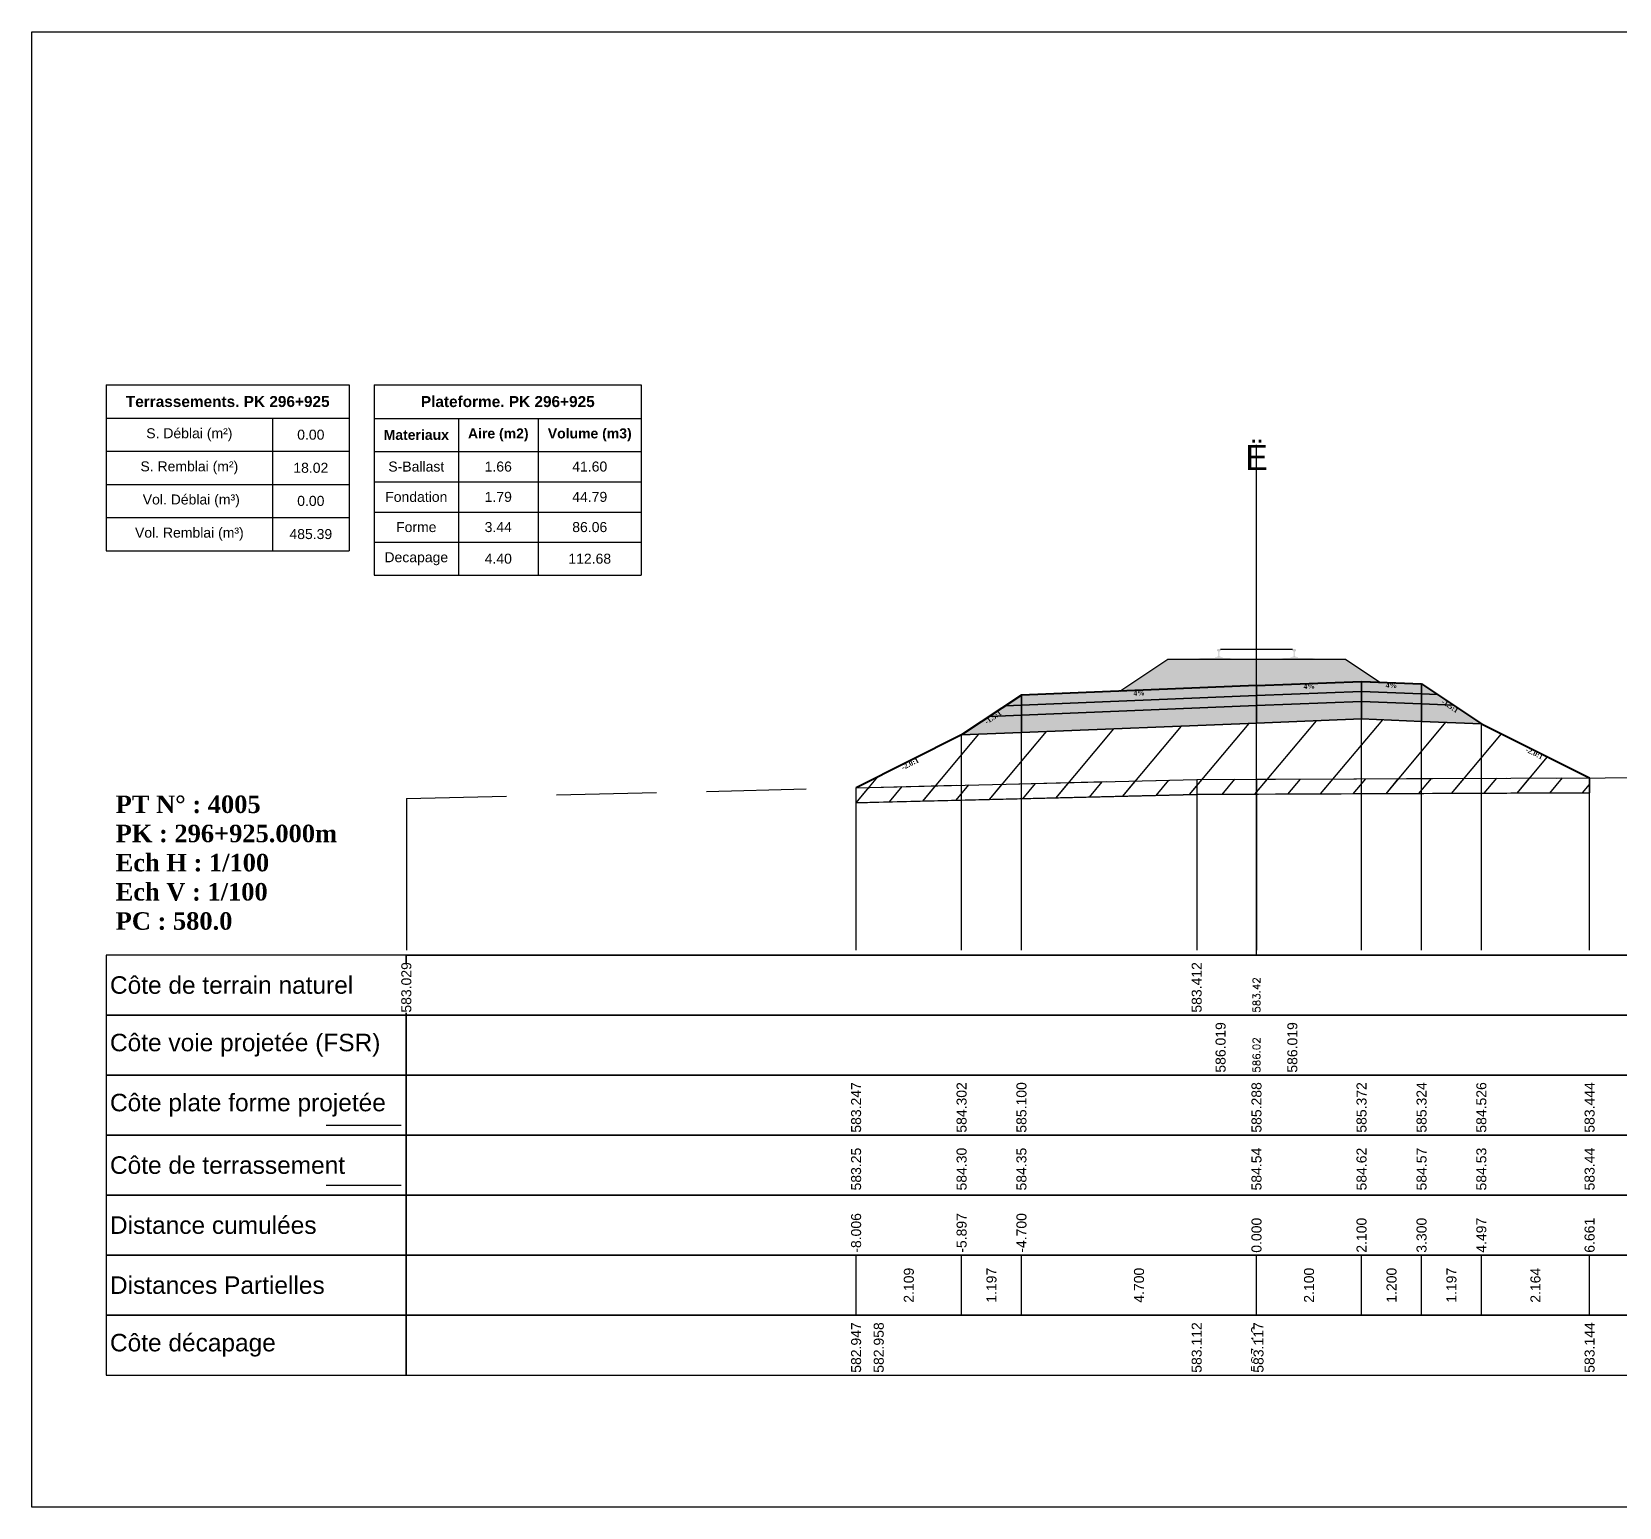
# Model space of a CAD drawing. Header units: millimetres. Extents: x 2762 to 3076, y 916 to 3305.
# Drawn here: x 3026.54 to 3058.28, y 1269.65 to 1299.15 of the extents above; entities that cross this region are included whole.
import ezdxf

# ---------------------------------------------------------------- set-up
doc = ezdxf.new("R2010")
doc.units = ezdxf.units.MM
doc.header["$LTSCALE"] = 2
doc.linetypes.add('CACHE', pattern=[9.525, 6.35, -3.175])
doc.linetypes.add('DASHED', pattern=[0.75, 0.5, -0.25])
for name, color, linetype in [('C-ANNO-TABL', 1, 'Continuous'), ('C-ANNO-TABL-TEXT', 150, 'Continuous'), ('C-ANNO-TABL-TITL', 150, 'Continuous'), ('C-ANNO-TABL-TTBL', 5, 'Continuous'), ('C-ROAD-CORR', 5, 'Continuous'), ('C-ROAD-SCTN', 7, 'Continuous')]:
    doc.layers.add(name, color=color, linetype=linetype)
doc.styles.add('ARIAL', font='arial.ttf')
doc.styles.add('C3D_Etiquette', font='romans.shx')
doc.styles.add('C3D_Profil_Travers', font='romans.shx')
doc.styles.get("Standard").update_dxf_attribs({"font": 'arial.ttf'})

msp = doc.modelspace()

# ---------------------------------------------------------------- hatches: boundary and pattern name
at = {"linetype": 'Continuous', "lineweight": -3}
h = msp.add_hatch(dxfattribs=at)
h.set_pattern_fill('GRAVEL', color=252, scale=0.009, style=0)
h.set_pattern_definition([(228.0128, (3048.461781, 1286.190823), (-1.8288, -2.0574), [0.030755, -3.0447435]), (184.96974, (3048.441207, 1286.167963), (2.743199999, 0.228600013), [0.0527764, -5.2248644]), (132.51045, (3048.388629, 1286.163391), (2.286, -2.5146), [0.0372133, -3.684125]), (267.2737, (3048.299475, 1286.106241), (0.2286, 4.572), [0.0480604, -4.7579794]), (292.83365, (3048.297189, 1286.058235), (-1.143, 2.7432), [0.047127, -4.6655827]), (357.2737, (3048.315477, 1286.014801), (-4.572, 0.2286), [0.0480604, -4.7579794]), (37.69424, (3048.363483, 1286.012515), (-2.9718, -2.286), [0.0635574, -6.2921804]), (72.25533, (3048.413775, 1286.051377), (1.6002, 5.0292), [0.0600048, -5.940473]), (121.42957, (3048.432063, 1286.108527), (-1.8288, 2.9718), [0.048223, -4.774099]), (175.23636, (3048.406917, 1286.149675), (2.5146, -0.2286), [0.055054, -2.697654]), (222.39744, (3048.352053, 1286.154247), (-2.7432, -2.5146), [0.071197, -7.0485095]), (138.81407, (3048.52579, 1286.103955), (-1.6002, 1.3716), [0.0243004, -2.405751]), (171.46923, (3048.507501, 1286.119957), (2.9718, -0.4572), [0.0462314, -4.5769175]), (225, (3048.46178, 1286.12681), (-3e-17, -0.2286), [0.032329, -0.29096]), (203.1986, (3048.44578, 1286.154247), (1.143, 0.4572), [0.01741, -1.723556]), (291.8014, (3048.429777, 1286.14739), (-0.2286, 0.6858), [0.024621, -1.206428]), (30.9638, (3048.43892, 1286.12453), (0.6858, 0.4572), [0.039989, -1.292967]), (161.565, (3048.47321, 1286.1451), (0.4572, -0.2286), [0.028916, -0.693981]), (16.38954, (3048.297189, 1286.147389), (2.286, 0.6858), [0.040508, -4.0102944]), (70.34618, (3048.336051, 1286.158819), (-0.9144, -2.5146), [0.033984, -3.3643994]), (293.1986, (3048.47321, 1286.190823), (-0.4572, 1.143), [0.034819, -1.7061465]), (343.61046, (3048.486927, 1286.158819), (-2.286, 0.6858), [0.040508, -4.0102944]), (339.44395, (3048.29719, 1286.005657), (-1.143, 0.4572), [0.039063, -1.914096]), (294.77514, (3048.333765, 1285.991941), (-1.143, 2.5146), [0.0327305, -3.2403234]), (66.8014, (3048.475497, 1285.962223), (0.4572, 1.143), [0.034819, -1.7061465]), (17.35402, (3048.489213, 1285.994227), (-2.9718, -0.9144), [0.0383204, -3.793714]), (69.44395, (3048.363483, 1285.962223), (-0.4572, -1.143), [0.0195316, -1.933628]), (101.3099, (3048.46178, 1285.962223), (-0.2286, 0.9144), [0.011656, -1.1539795]), (165.9638, (3048.459495, 1285.973653), (0.6858, -0.2286), [0.047127, -0.895415]), (186.009, (3048.413775, 1285.985083), (2.286, 0.2286), [0.043674, -4.323723]), (303.69, (3048.43892, 1286.103955), (-0.2286, 0.4572), [0.032969, -0.79126]), (353.15723, (3048.457209, 1286.076523), (3.8862, -0.4572), [0.05756, -5.698441]), (60.9454, (3048.51436, 1286.069665), (-0.9144, -1.6002), [0.023536, -2.330045]), (90, (3048.5258, 1286.09024), (-0.2286, 0.2286), [0.013716, -0.214884]), (120.25644, (3048.409203, 1285.991941), (0.9144, -1.6002), [0.031758, -3.1440547]), (48.0128, (3048.393201, 1286.019373), (1.8288, 2.0574), [0.06151, -3.0139886]), (0, (3048.43435, 1286.0651), (0.2286, 0.2286), [0.059436, -0.169164]), (325.30485, (3048.493785, 1286.065093), (2.286, -1.6002), [0.036145, -3.5783385]), (254.0546, (3048.523503, 1286.04452), (-0.2286, -0.9144), [0.033285, -1.6309485]), (207.64598, (3048.514359, 1286.012515), (-4.3434, -2.286), [0.054193, -5.365122]), (175.42608, (3048.466353, 1285.987369), (-2.9718, 0.2286), [0.0573327, -5.675926])])
h.paths.add_polyline_path([(3048.297, 1285.962), (3049.255, 1286.601), (3052.805, 1286.601), (3053.494, 1286.141), (3053.13, 1286.156)])
msp.add_hatch(color=254, dxfattribs=at).paths.add_polyline_path([(3049.812, 1286.419), (3049.812, 1286.604), (3049.927, 1286.625), (3050.275, 1286.625), (3050.275, 1286.631), (3050.201, 1286.631), (3050.201, 1286.64), (3050.202, 1286.641), (3050.204, 1286.642), (3050.205, 1286.642), (3050.225, 1286.644), (3050.228, 1286.644), (3050.231, 1286.646), (3050.259, 1286.656), (3050.262, 1286.657), (3050.263, 1286.659), (3050.264, 1286.66), (3050.265, 1286.664), (3050.266, 1286.671), (3050.267, 1286.68), (3050.268, 1286.691), (3050.268, 1286.715), (3050.267, 1286.731), (3050.267, 1286.737), (3050.266, 1286.743), (3050.265, 1286.747), (3050.265, 1286.749), (3050.264, 1286.753), (3050.263, 1286.754), (3050.262, 1286.756), (3050.261, 1286.757), (3050.26, 1286.758), (3050.244, 1286.764), (3050.242, 1286.765), (3050.241, 1286.766), (3050.24, 1286.768), (3050.24, 1286.77), (3050.24, 1286.788), (3050.241, 1286.793), (3050.242, 1286.795), (3050.244, 1286.797), (3050.246, 1286.799), (3050.249, 1286.8), (3050.25, 1286.8), (3050.254, 1286.801), (3050.258, 1286.802), (3050.261, 1286.802), (3050.265, 1286.802), (3050.27, 1286.802), (3050.273, 1286.802), (3050.276, 1286.803), (3050.28, 1286.802), (3050.283, 1286.802), (3050.287, 1286.802), (3050.292, 1286.802), (3050.295, 1286.802), (3050.299, 1286.801), (3050.303, 1286.8), (3050.304, 1286.8), (3050.306, 1286.799), (3050.309, 1286.797), (3050.311, 1286.795), (3050.312, 1286.793), (3050.312, 1286.788), (3050.312, 1286.77), (3050.312, 1286.768), (3050.312, 1286.766), (3050.311, 1286.765), (3050.309, 1286.764), (3050.293, 1286.758), (3050.292, 1286.757), (3050.29, 1286.756), (3050.289, 1286.754), (3050.289, 1286.753), (3050.288, 1286.749), (3050.287, 1286.747), (3050.287, 1286.743), (3050.286, 1286.737), (3050.285, 1286.731), (3050.285, 1286.715), (3050.285, 1286.691), (3050.286, 1286.68), (3050.287, 1286.671), (3050.288, 1286.664), (3050.289, 1286.66), (3050.29, 1286.659), (3050.291, 1286.657), (3050.293, 1286.656), (3050.322, 1286.646), (3050.325, 1286.644), (3050.328, 1286.644), (3050.348, 1286.642), (3050.349, 1286.642), (3050.35, 1286.641), (3050.351, 1286.64), (3050.351, 1286.631), (3050.277, 1286.631), (3050.277, 1286.625), (3050.481, 1286.625), (3050.613, 1286.594), (3051.447, 1286.594), (3051.578, 1286.625), (3051.782, 1286.625), (3051.782, 1286.631), (3051.708, 1286.631), (3051.708, 1286.64), (3051.709, 1286.641), (3051.711, 1286.642), (3051.712, 1286.642), (3051.732, 1286.644), (3051.735, 1286.644), (3051.738, 1286.646), (3051.766, 1286.656), (3051.769, 1286.657), (3051.77, 1286.659), (3051.771, 1286.66), (3051.772, 1286.664), (3051.773, 1286.671), (3051.774, 1286.68), (3051.775, 1286.691), (3051.775, 1286.715), (3051.774, 1286.731), (3051.774, 1286.737), (3051.773, 1286.743), (3051.772, 1286.747), (3051.772, 1286.749), (3051.771, 1286.753), (3051.77, 1286.754), (3051.769, 1286.756), (3051.768, 1286.757), (3051.767, 1286.758), (3051.751, 1286.764), (3051.749, 1286.765), (3051.748, 1286.766), (3051.747, 1286.768), (3051.747, 1286.77), (3051.747, 1286.788), (3051.748, 1286.793), (3051.749, 1286.795), (3051.751, 1286.797), (3051.753, 1286.799), (3051.756, 1286.8), (3051.757, 1286.8), (3051.761, 1286.801), (3051.765, 1286.802), (3051.768, 1286.802), (3051.772, 1286.802), (3051.777, 1286.802), (3051.78, 1286.802), (3051.783, 1286.803), (3051.787, 1286.802), (3051.79, 1286.802), (3051.794, 1286.802), (3051.799, 1286.802), (3051.802, 1286.802), (3051.806, 1286.801), (3051.81, 1286.8), (3051.811, 1286.8), (3051.813, 1286.799), (3051.816, 1286.797), (3051.818, 1286.795), (3051.819, 1286.793), (3051.819, 1286.788), (3051.819, 1286.77), (3051.819, 1286.768), (3051.819, 1286.766), (3051.818, 1286.765), (3051.816, 1286.764), (3051.8, 1286.758), (3051.799, 1286.757), (3051.797, 1286.756), (3051.796, 1286.754), (3051.796, 1286.753), (3051.795, 1286.749), (3051.794, 1286.747), (3051.794, 1286.743), (3051.793, 1286.737), (3051.792, 1286.731), (3051.792, 1286.715), (3051.792, 1286.691), (3051.793, 1286.68), (3051.794, 1286.671), (3051.795, 1286.664), (3051.796, 1286.66), (3051.797, 1286.659), (3051.798, 1286.657), (3051.8, 1286.656), (3051.829, 1286.646), (3051.832, 1286.644), (3051.835, 1286.644), (3051.855, 1286.642), (3051.856, 1286.642), (3051.857, 1286.641), (3051.858, 1286.64), (3051.858, 1286.631), (3051.784, 1286.631), (3051.784, 1286.625), (3052.132, 1286.625), (3052.247, 1286.604), (3052.247, 1286.419)])
h = msp.add_hatch(color=30, dxfattribs=at)
h.paths.add_polyline_path([(3054.33, 1285.708), (3054.33, 1285.908), (3054.649, 1285.895), (3054.968, 1285.682)])
h.paths.add_polyline_path([(3053.13, 1285.756), (3053.13, 1285.956), (3054.33, 1285.908), (3054.33, 1285.708)])
h.paths.add_polyline_path([(3051.03, 1285.672), (3051.03, 1285.872), (3053.13, 1285.956), (3053.13, 1285.756)])
h.paths.add_polyline_path([(3046.33, 1285.484), (3046.33, 1285.684), (3051.03, 1285.872), (3051.03, 1285.672)])
h.paths.add_polyline_path([(3045.691, 1285.458), (3046.01, 1285.671), (3046.33, 1285.684), (3046.33, 1285.484)])
h = msp.add_hatch(color=11, dxfattribs=at)
h.paths.add_polyline_path([(3054.33, 1285.908), (3054.33, 1286.108), (3054.649, 1285.895)])
h.paths.add_polyline_path([(3053.13, 1285.956), (3053.13, 1286.156), (3054.33, 1286.108), (3054.33, 1285.908)])
h.paths.add_polyline_path([(3051.03, 1285.872), (3051.03, 1286.072), (3053.13, 1286.156), (3053.13, 1285.956)])
h.paths.add_polyline_path([(3046.33, 1285.684), (3046.33, 1285.884), (3051.03, 1286.072), (3051.03, 1285.872)])
h.paths.add_polyline_path([(3046.01, 1285.671), (3046.33, 1285.884), (3046.33, 1285.684)])
h = msp.add_hatch(color=83, dxfattribs=at)
h.paths.add_polyline_path([(3054.33, 1285.358), (3054.33, 1285.708), (3054.968, 1285.682), (3055.526, 1285.31)])
h.paths.add_polyline_path([(3053.13, 1285.406), (3053.13, 1285.756), (3054.33, 1285.708), (3054.33, 1285.358)])
h.paths.add_polyline_path([(3051.03, 1285.322), (3051.03, 1285.672), (3053.13, 1285.756), (3053.13, 1285.406)])
h.paths.add_polyline_path([(3046.33, 1285.134), (3046.33, 1285.484), (3051.03, 1285.672), (3051.03, 1285.322)])
h.paths.add_polyline_path([(3045.133, 1285.086), (3045.691, 1285.458), (3046.33, 1285.484), (3046.33, 1285.134)])
h = msp.add_hatch(dxfattribs=at)
h.set_pattern_fill('_U', color=3, angle=50, style=0, pattern_type=0)
h.set_pattern_definition([(50, (3043.0236, 1283.731), (-0.766044, 0.64279), [])])
h.paths.add_polyline_path([(3043.024, 1283.731), (3043.024, 1284.031), (3045.133, 1285.086), (3053.13, 1285.406), (3055.526, 1285.31), (3057.69, 1284.228), (3057.69, 1283.928), (3049.834, 1283.896)])
h = msp.add_hatch(dxfattribs=at)
h.set_pattern_fill('_U', color=150, scale=0.5, angle=50, style=0, pattern_type=0)
h.set_pattern_definition([(50, (3043.0236, 1283.73103), (-0.383022, 0.321394), [])])
h.paths.add_polyline_path([(3043.024, 1283.731), (3043.024, 1284.031), (3049.834, 1284.196), (3057.69, 1284.228), (3057.69, 1283.928), (3049.834, 1283.896)])

# ---------------------------------------------------------------- linework, layer by layer
at = {"color": 7, "linetype": 'Continuous', "lineweight": -3}
for p, q in [((3051.03, 1280.684), (3051.03, 1290.884)), ((3034.029, 1280.684), (3068.031, 1280.684)), ((3043.024, 1273.484), (3043.024, 1274.684)), ((3045.133, 1273.484), (3045.133, 1274.684)), ((3045.133, 1273.484), (3045.133, 1274.684)), ((3046.33, 1273.484), (3046.33, 1274.684)), ((3046.33, 1273.484), (3046.33, 1274.684)), ((3051.03, 1273.484), (3051.03, 1274.684)), ((3051.03, 1273.484), (3051.03, 1274.684)), ((3053.13, 1273.484), (3053.13, 1274.684)), ((3053.13, 1273.484), (3053.13, 1274.684)), ((3054.33, 1273.484), (3054.33, 1274.684)), ((3054.33, 1273.484), (3054.33, 1274.684)), ((3055.526, 1273.484), (3055.526, 1274.684)), ((3055.526, 1273.484), (3055.526, 1274.684)), ((3057.69, 1273.484), (3057.69, 1274.684))]:
    msp.add_line(p, q, dxfattribs=at)
at = {"color": 251, "linetype": 'Continuous', "lineweight": -3}
for p, q in [((3048.297, 1285.962), (3049.255, 1286.601)), ((3049.255, 1286.601), (3052.805, 1286.601)), ((3052.805, 1286.601), (3053.494, 1286.141)), ((3046.01, 1285.671), (3046.33, 1285.884)), ((3046.33, 1285.884), (3051.03, 1286.072)), ((3046.33, 1285.684), (3046.33, 1285.884)), ((3046.33, 1285.884), (3046.33, 1285.684)), ((3051.03, 1285.872), (3046.33, 1285.684)), ((3053.13, 1286.156), (3048.297, 1285.962)), ((3051.03, 1286.072), (3053.13, 1286.156)), ((3051.03, 1285.872), (3051.03, 1286.072)), ((3051.03, 1286.072), (3051.03, 1285.872)), ((3053.13, 1285.956), (3051.03, 1285.872)), ((3053.494, 1286.141), (3053.13, 1286.156)), ((3053.13, 1285.956), (3053.13, 1286.156)), ((3053.13, 1286.156), (3054.33, 1286.108)), ((3053.13, 1286.156), (3053.13, 1285.956)), ((3054.33, 1285.908), (3053.13, 1285.956)), ((3054.33, 1285.908), (3054.33, 1286.108)), ((3054.33, 1286.108), (3054.649, 1285.895)), ((3054.33, 1286.108), (3054.33, 1285.908)), ((3054.649, 1285.895), (3054.33, 1285.908)), ((3046.33, 1285.684), (3046.01, 1285.671))]:
    msp.add_line(p, q, dxfattribs=at)
at = {"color": 53, "linetype": 'Continuous', "lineweight": -3}
for p, q in [((3046.33, 1285.684), (3051.03, 1285.872)), ((3051.03, 1285.872), (3053.13, 1285.956)), ((3051.03, 1285.672), (3051.03, 1285.872)), ((3051.03, 1285.872), (3051.03, 1285.672)), ((3053.13, 1285.756), (3053.13, 1285.956)), ((3053.13, 1285.956), (3054.33, 1285.908)), ((3053.13, 1285.956), (3053.13, 1285.756)), ((3054.33, 1285.708), (3054.33, 1285.908)), ((3054.33, 1285.908), (3054.649, 1285.895)), ((3054.33, 1285.908), (3054.33, 1285.708)), ((3054.649, 1285.895), (3054.968, 1285.682)), ((3045.691, 1285.458), (3046.01, 1285.671)), ((3046.01, 1285.671), (3046.33, 1285.684)), ((3046.33, 1285.484), (3046.33, 1285.684)), ((3046.33, 1285.684), (3046.33, 1285.484)), ((3051.03, 1285.672), (3046.33, 1285.484)), ((3046.33, 1285.484), (3051.03, 1285.672)), ((3053.13, 1285.756), (3051.03, 1285.672)), ((3051.03, 1285.672), (3053.13, 1285.756)), ((3051.03, 1285.322), (3051.03, 1285.672)), ((3051.03, 1285.672), (3051.03, 1285.322)), ((3054.33, 1285.708), (3053.13, 1285.756)), ((3053.13, 1285.406), (3053.13, 1285.756)), ((3053.13, 1285.756), (3054.33, 1285.708)), ((3053.13, 1285.756), (3053.13, 1285.406)), ((3054.968, 1285.682), (3054.33, 1285.708)), ((3054.33, 1285.358), (3054.33, 1285.708)), ((3054.33, 1285.708), (3054.968, 1285.682)), ((3054.33, 1285.708), (3054.33, 1285.358)), ((3054.968, 1285.682), (3055.526, 1285.31)), ((3045.133, 1285.086), (3045.691, 1285.458)), ((3046.33, 1285.484), (3045.691, 1285.458)), ((3045.691, 1285.458), (3046.33, 1285.484)), ((3046.33, 1285.134), (3046.33, 1285.484)), ((3046.33, 1285.484), (3046.33, 1285.134)), ((3051.03, 1285.322), (3046.33, 1285.134)), ((3053.13, 1285.406), (3051.03, 1285.322)), ((3054.33, 1285.358), (3053.13, 1285.406)), ((3055.526, 1285.31), (3054.33, 1285.358)), ((3046.33, 1285.134), (3045.133, 1285.086))]:
    msp.add_line(p, q, dxfattribs=at)
at = {"color": 253, "linetype": 'Continuous', "lineweight": -3}
for p, q in [((3045.133, 1285.086), (3053.13, 1285.406)), ((3053.13, 1285.406), (3055.526, 1285.31)), ((3055.526, 1285.31), (3057.69, 1284.228)), ((3043.024, 1284.031), (3045.133, 1285.086)), ((3043.024, 1284.031), (3049.834, 1284.196)), ((3043.024, 1283.731), (3043.024, 1284.031)), ((3043.024, 1283.731), (3043.024, 1284.031)), ((3049.834, 1284.196), (3057.69, 1284.228)), ((3057.69, 1284.228), (3057.69, 1283.928)), ((3057.69, 1284.228), (3057.69, 1283.928)), ((3049.834, 1283.896), (3043.024, 1283.731)), ((3049.834, 1283.896), (3043.024, 1283.731)), ((3057.69, 1283.928), (3049.834, 1283.896)), ((3057.69, 1283.928), (3049.834, 1283.896))]:
    msp.add_line(p, q, dxfattribs=at)
at = {"color": 8, "linetype": 'CACHE', "lineweight": -3}
for p, q in [((3051.03, 1280.784), (3051.03, 1285.322)), ((3051.03, 1280.784), (3051.03, 1285.322)), ((3053.13, 1280.784), (3053.13, 1285.406)), ((3054.33, 1280.784), (3054.33, 1285.358)), ((3055.526, 1280.784), (3055.526, 1285.31)), ((3045.133, 1280.784), (3045.133, 1285.086)), ((3046.33, 1280.784), (3046.33, 1285.134)), ((3043.024, 1280.784), (3043.024, 1284.031)), ((3057.69, 1280.784), (3057.69, 1284.228))]:
    msp.add_line(p, q, dxfattribs=at)
at = {"color": 105, "linetype": 'DASHED', "lineweight": -3, "ltscale": 2}
for p, q in [((3034.03, 1283.813), (3049.834, 1284.196)), ((3049.834, 1284.196), (3051.03, 1284.201)), ((3051.03, 1284.201), (3068.03, 1284.269))]:
    msp.add_line(p, q, dxfattribs=at)
at = {"color": 98, "linetype": 'CACHE', "lineweight": -3}
for p, q in [((3049.834, 1284.196), (3049.834, 1280.784)), ((3051.03, 1284.201), (3051.03, 1280.784)), ((3034.03, 1283.813), (3034.03, 1280.784))]:
    msp.add_line(p, q, dxfattribs=at)
at = {"color": 6, "linetype": 'Continuous', "lineweight": -3}
for p, q in [((3043.024, 1283.731), (3043.477, 1283.742)), ((3043.477, 1283.742), (3049.834, 1283.896)), ((3049.834, 1283.896), (3051.03, 1283.901)), ((3051.03, 1283.901), (3051.07, 1283.901)), ((3051.07, 1283.901), (3057.69, 1283.928))]:
    msp.add_line(p, q, dxfattribs=at)
at = {"color": 154, "linetype": 'Continuous', "lineweight": -3}
msp.add_line((3032.429, 1277.284), (3033.929, 1277.284), dxfattribs=at)
at = {"color": 1, "linetype": 'Continuous', "lineweight": -3}
msp.add_line((3032.429, 1276.084), (3033.929, 1276.084), dxfattribs=at)
at = {"color": 7, "linetype": 'Continuous', "lineweight": -3}
for points in [[(3034.029, 1279.484), (3034.029, 1280.684), (3028.029, 1280.684), (3028.029, 1279.484)], [(3034.029, 1279.484), (3068.031, 1279.484), (3068.031, 1280.684), (3034.029, 1280.684)], [(3034.029, 1278.284), (3034.029, 1279.484), (3028.029, 1279.484), (3028.029, 1278.284)], [(3034.029, 1278.284), (3068.031, 1278.284), (3068.031, 1279.484), (3034.029, 1279.484)], [(3034.029, 1277.084), (3034.029, 1278.284), (3028.029, 1278.284), (3028.029, 1277.084)], [(3034.029, 1277.084), (3068.031, 1277.084), (3068.031, 1278.284), (3034.029, 1278.284)], [(3034.029, 1275.884), (3034.029, 1277.084), (3028.029, 1277.084), (3028.029, 1275.884)], [(3034.029, 1275.884), (3068.031, 1275.884), (3068.031, 1277.084), (3034.029, 1277.084)], [(3034.029, 1274.684), (3034.029, 1275.884), (3028.029, 1275.884), (3028.029, 1274.684)], [(3034.029, 1274.684), (3068.031, 1274.684), (3068.031, 1275.884), (3034.029, 1275.884)], [(3034.029, 1273.484), (3034.029, 1274.684), (3028.029, 1274.684), (3028.029, 1273.484)], [(3034.029, 1273.484), (3068.031, 1273.484), (3068.031, 1274.684), (3034.029, 1274.684)], [(3034.029, 1272.284), (3034.029, 1273.484), (3028.029, 1273.484), (3028.029, 1272.284)], [(3034.029, 1272.284), (3068.031, 1272.284), (3068.031, 1273.484), (3034.029, 1273.484)]]:
    msp.add_3dface(points, dxfattribs=at)
at = {"layer": 'C-ANNO-TABL', "color": 7, "linetype": 'Continuous', "lineweight": -3}
for p, q in [((3028.029, 1291.419), (3031.353, 1291.419)), ((3031.353, 1291.419), (3032.888, 1291.419)), ((3031.353, 1291.419), (3031.353, 1290.757)), ((3033.388, 1291.416), (3035.07, 1291.416)), ((3035.07, 1291.416), (3036.666, 1291.416)), ((3035.07, 1291.416), (3035.07, 1290.754)), ((3036.666, 1291.416), (3038.728, 1291.416)), ((3036.666, 1291.416), (3036.666, 1290.754)), ((3028.029, 1290.757), (3031.353, 1290.757)), ((3031.353, 1290.757), (3032.888, 1290.757)), ((3031.353, 1290.757), (3031.353, 1290.095)), ((3033.388, 1290.754), (3035.07, 1290.754)), ((3035.07, 1290.754), (3036.666, 1290.754)), ((3035.07, 1290.754), (3035.07, 1290.147)), ((3036.666, 1290.754), (3038.728, 1290.754)), ((3036.666, 1290.754), (3036.666, 1290.147)), ((3028.029, 1290.095), (3031.353, 1290.095)), ((3031.353, 1290.095), (3032.888, 1290.095)), ((3031.353, 1290.095), (3031.353, 1289.432)), ((3033.388, 1290.147), (3035.07, 1290.147)), ((3035.07, 1290.147), (3036.666, 1290.147)), ((3035.07, 1290.147), (3035.07, 1289.543)), ((3036.666, 1290.147), (3038.728, 1290.147)), ((3036.666, 1290.147), (3036.666, 1289.543)), ((3028.029, 1289.432), (3031.353, 1289.432)), ((3031.353, 1289.432), (3032.888, 1289.432)), ((3031.353, 1289.432), (3031.353, 1288.77)), ((3033.388, 1289.543), (3035.07, 1289.543)), ((3035.07, 1289.543), (3036.666, 1289.543)), ((3035.07, 1289.543), (3035.07, 1288.939)), ((3036.666, 1289.543), (3038.728, 1289.543)), ((3036.666, 1289.543), (3036.666, 1288.939)), ((3033.388, 1288.939), (3035.07, 1288.939)), ((3035.07, 1288.939), (3036.666, 1288.939)), ((3035.07, 1288.939), (3035.07, 1288.28)), ((3036.666, 1288.939), (3038.728, 1288.939)), ((3036.666, 1288.939), (3036.666, 1288.28))]:
    msp.add_line(p, q, dxfattribs=at)
at = {"layer": 'C-ANNO-TABL-TTBL', "color": 7, "linetype": 'Continuous', "lineweight": -3}
for p, q in [((3028.029, 1292.084), (3032.888, 1292.084)), ((3028.029, 1292.084), (3028.029, 1291.419)), ((3032.888, 1292.084), (3032.888, 1291.419)), ((3033.388, 1292.084), (3038.728, 1292.084)), ((3033.388, 1292.084), (3033.388, 1291.416)), ((3038.728, 1292.084), (3038.728, 1291.416)), ((3028.029, 1291.419), (3028.029, 1290.757)), ((3032.888, 1291.419), (3032.888, 1290.757)), ((3033.388, 1291.416), (3033.388, 1290.754)), ((3038.728, 1291.416), (3038.728, 1290.754)), ((3028.029, 1290.757), (3028.029, 1290.095)), ((3032.888, 1290.757), (3032.888, 1290.095)), ((3033.388, 1290.754), (3033.388, 1290.147)), ((3038.728, 1290.754), (3038.728, 1290.147)), ((3028.029, 1290.095), (3028.029, 1289.432)), ((3032.888, 1290.095), (3032.888, 1289.432)), ((3033.388, 1290.147), (3033.388, 1289.543)), ((3038.728, 1290.147), (3038.728, 1289.543)), ((3028.029, 1289.432), (3028.029, 1288.77)), ((3032.888, 1289.432), (3032.888, 1288.77)), ((3033.388, 1289.543), (3033.388, 1288.939)), ((3038.728, 1289.543), (3038.728, 1288.939)), ((3028.029, 1288.77), (3031.353, 1288.77)), ((3031.353, 1288.77), (3032.888, 1288.77)), ((3033.388, 1288.939), (3033.388, 1288.28)), ((3038.728, 1288.939), (3038.728, 1288.28)), ((3033.388, 1288.28), (3035.07, 1288.28)), ((3035.07, 1288.28), (3036.666, 1288.28)), ((3036.666, 1288.28), (3038.728, 1288.28))]:
    msp.add_line(p, q, dxfattribs=at)
at = {"layer": 'C-ROAD-CORR', "color": 1, "linetype": 'Continuous', "lineweight": 40}
for p, q in [((3046.33, 1285.884), (3045.133, 1285.086)), ((3051.03, 1286.072), (3046.33, 1285.884)), ((3051.03, 1286.072), (3053.13, 1286.156)), ((3053.13, 1286.156), (3054.33, 1286.108)), ((3054.33, 1286.108), (3055.526, 1285.31)), ((3055.526, 1285.31), (3057.69, 1284.228)), ((3045.133, 1285.086), (3043.024, 1284.031))]:
    msp.add_line(p, q, dxfattribs=at)
at = {"layer": 'C-ROAD-CORR', "color": 102, "linetype": 'Continuous', "lineweight": -3, "ltscale": 0.5}
for p, q in [((3051.03, 1285.322), (3046.33, 1285.134)), ((3051.03, 1285.322), (3053.13, 1285.406)), ((3053.13, 1285.406), (3054.33, 1285.358)), ((3054.33, 1285.358), (3055.526, 1285.31)), ((3046.33, 1285.134), (3045.133, 1285.086))]:
    msp.add_line(p, q, dxfattribs=at)
at = {"layer": 'C-ROAD-SCTN', "color": 140, "linetype": 'Continuous', "lineweight": -3}
for p, q in [((3048.297, 1285.962), (3049.255, 1286.601)), ((3049.255, 1286.601), (3049.298, 1286.601)), ((3049.298, 1286.601), (3051.03, 1286.601)), ((3051.03, 1286.601), (3052.761, 1286.601)), ((3052.761, 1286.601), (3052.805, 1286.601)), ((3052.805, 1286.601), (3053.494, 1286.141))]:
    msp.add_line(p, q, dxfattribs=at)
at = {"layer": 'C-ROAD-SCTN', "color": 154, "linetype": 'Continuous', "lineweight": -3}
for p, q in [((3050.312, 1286.803), (3051.03, 1286.803)), ((3051.03, 1286.803), (3051.747, 1286.803)), ((3045.133, 1285.086), (3046.33, 1285.884)), ((3046.33, 1285.884), (3051.03, 1286.072)), ((3051.03, 1286.072), (3053.13, 1286.156)), ((3053.13, 1286.156), (3054.33, 1286.108)), ((3054.33, 1286.108), (3055.526, 1285.31)), ((3055.526, 1285.31), (3057.69, 1284.228)), ((3043.024, 1284.031), (3045.133, 1285.086))]:
    msp.add_line(p, q, dxfattribs=at)
at = {"layer": 'C-ROAD-SCTN', "color": 1, "linetype": 'Continuous', "lineweight": -3}
for p, q in [((3046.33, 1285.134), (3051.03, 1285.322)), ((3051.03, 1285.322), (3053.13, 1285.406)), ((3053.13, 1285.406), (3054.33, 1285.358)), ((3054.33, 1285.358), (3055.526, 1285.31)), ((3055.526, 1285.31), (3057.69, 1284.228)), ((3043.024, 1284.031), (3045.133, 1285.086)), ((3045.133, 1285.086), (3046.33, 1285.134))]:
    msp.add_line(p, q, dxfattribs=at)

# ---------------------------------------------------------------- texts
at = {"color": 7, "linetype": 'Continuous', "lineweight": -3}
for s, insert, char_height, attachment_point, style in [('{\\fWingdings|b0|i0|c2|p0;Ë}', (3051.03, 1290.384), 0.5, 8, 'C3D_Profil_Travers'), ('{\\fTimes New Roman|b1|i0|c0|p18;PT N° : 4005\\PPK : 296+925.000m\\PEch H : 1/100\\PEch V : 1/100\\PPC : 580.0}', (3028.218, 1281.184), 0.35, 7, 'C3D_Profil_Travers'), ('{\\fArial|b0|i0|c0|p34;Côte de terrain naturel}', (3028.104, 1280.084), 0.35, 4, 'C3D_Etiquette'), ('{\\fArial|b0|i0|c0|p34;Côte plate forme projetée}', (3028.104, 1277.684), 0.35, 4, 'C3D_Etiquette'), ('{\\fArial|b0|i0|c0|p34;Côte de terrassement}', (3028.104, 1276.484), 0.35, 4, 'C3D_Etiquette'), ('{\\fArial|b0|i0|c0|p34;Distance cumulées}', (3028.104, 1275.284), 0.35, 4, 'C3D_Etiquette'), ('{\\fArial|b0|i0|c0|p34;Distances Partielles}', (3028.104, 1274.084), 0.35, 4, 'C3D_Etiquette'), ('{\\fArial|b0|i0|c0|p34;Côte décapage}', (3028.104, 1272.884), 0.35, 4, 'C3D_Etiquette')]:
    msp.add_mtext(s, dxfattribs=dict(at, insert=insert, char_height=char_height, attachment_point=attachment_point, style=style))
at = {"color": 7, "linetype": 'Continuous', "lineweight": -3, "char_height": 0.1, "attachment_point": 2, "style": 'C3D_Etiquette'}
for s, insert, width, rotation in [('{\\fTimes New Roman|b1|i0|c0|p18;4%}', (3048.68, 1285.974), 0.42071, 2.2906), ('{\\fTimes New Roman|b1|i0|c0|p18;4%}', (3052.08, 1286.11), 0.37094, 2.2906), ('{\\fTimes New Roman|b1|i0|c0|p18;4%}', (3053.729, 1286.128), 0.42071, 357.7094), ('{\\fTimes New Roman|b1|i0|c0|p18;-1.5:1}', (3045.733, 1285.481), 0.34598, 33.6901), ('{\\fTimes New Roman|b1|i0|c0|p18;-1.5:1}', (3054.926, 1285.705), 0.34598, 326.3099), ('{\\fTimes New Roman|b1|i0|c0|p18;-2.0:1}', (3044.08, 1284.555), 0.34598, 26.5651), ('{\\fTimes New Roman|b1|i0|c0|p18;-2.0:1}', (3056.607, 1284.765), 0.34598, 333.4349)]:
    msp.add_mtext(s, dxfattribs=dict(at, insert=insert, width=width, rotation=rotation))
at = {"color": 7, "linetype": 'Continuous', "lineweight": -3, "rotation": 90, "style": 'C3D_Profil_Travers'}
for s, insert, char_height, attachment_point in [('583.42', (3051.03, 1279.534), 0.15, 4), ('586.02', (3051.03, 1278.334), 0.15, 4), ('{\\fArial|b0|i0|c0|p34;583.25}', (3043.024, 1275.979), 0.2, 4), ('{\\fArial|b0|i0|c0|p34;584.30}', (3045.133, 1275.979), 0.2, 4), ('{\\fArial|b0|i0|c0|p34;584.35}', (3046.33, 1275.979), 0.2, 4), ('{\\fArial|b0|i0|c0|p34;584.54}', (3051.03, 1275.979), 0.2, 4), ('{\\fArial|b0|i0|c0|p34;584.62}', (3053.13, 1275.979), 0.2, 4), ('{\\fArial|b0|i0|c0|p34;584.57}', (3054.33, 1275.979), 0.2, 4), ('{\\fArial|b0|i0|c0|p34;584.53}', (3055.526, 1275.979), 0.2, 4), ('{\\fArial|b0|i0|c0|p34;583.44}', (3057.69, 1275.979), 0.2, 4), ('{\\fArial|b0|i0|c0|p34;2.109}', (3044.078, 1274.084), 0.2, 5), ('{\\fArial|b0|i0|c0|p34;1.197}', (3045.731, 1274.084), 0.2, 5), ('{\\fArial|b0|i0|c0|p34;4.700}', (3048.68, 1274.084), 0.2, 5), ('{\\fArial|b0|i0|c0|p34;2.100}', (3052.08, 1274.084), 0.2, 5), ('{\\fArial|b0|i0|c0|p34;1.200}', (3053.73, 1274.084), 0.2, 5), ('{\\fArial|b0|i0|c0|p34;1.197}', (3054.928, 1274.084), 0.2, 5), ('{\\fArial|b0|i0|c0|p34;2.164}', (3056.608, 1274.084), 0.2, 5), ('583.12', (3051.03, 1272.334), 0.2, 4)]:
    msp.add_mtext(s, dxfattribs=dict(at, insert=insert, char_height=char_height, attachment_point=attachment_point))
at = {"color": 7, "linetype": 'Continuous', "lineweight": -3, "insert": (3028.104, 1278.884), "char_height": 0.35, "attachment_point": 4}
msp.add_mtext('{\\fArial|b0|i0|c0|p34;Côte voie projetée (FSR)}', dxfattribs=at)
at = {"layer": 'C-ANNO-TABL-TEXT', "color": 7, "linetype": 'Continuous', "lineweight": -3, "char_height": 0.2, "attachment_point": 5, "style": 'ARIAL'}
for s, insert in [('{\\fArial|b0|i0|c0|p34;\\C7;0.00}', (3032.12, 1291.088)), ('{\\fArial|b0|i0|c0|p34;\\C7;18.02}', (3032.12, 1290.426)), ('{\\fArial|b0|i0|c0|p34;\\C7;S-Ballast}', (3034.229, 1290.451)), ('{\\fArial|b0|i0|c0|p34;\\C7;1.66}', (3035.868, 1290.451)), ('{\\C18;\\c0;41.60}', (3037.697, 1290.451)), ('{\\fArial|b0|i0|c0|p34;\\C7;0.00}', (3032.12, 1289.764)), ('{\\fArial|b0|i0|c0|p34;\\C7;Fondation}', (3034.229, 1289.845)), ('{\\fArial|b0|i0|c0|p34;\\C7;1.79}', (3035.868, 1289.845)), ('{\\C18;\\c0;44.79}', (3037.697, 1289.845)), ('{\\fArial|b0|i0|c0|p34;\\C7;485.39}', (3032.12, 1289.101)), ('{\\fArial|b0|i0|c0|p34;\\C7;Forme}', (3034.229, 1289.241)), ('{\\fArial|b0|i0|c0|p34;\\C7;3.44}', (3035.868, 1289.241)), ('{\\C18;\\c0;86.06}', (3037.697, 1289.241)), ('{\\fArial|b0|i0|c0|p34;\\C7;Decapage}', (3034.229, 1288.609)), ('{\\fArial|b0|i0|c0|p34;\\C7;4.40}', (3035.868, 1288.609)), ('{\\C18;\\c0;112.68}', (3037.697, 1288.609))]:
    msp.add_mtext(s, dxfattribs=dict(at, insert=insert))
at = {"layer": 'C-ANNO-TABL-TITL', "color": 7, "linetype": 'Continuous', "lineweight": -3, "attachment_point": 5, "style": 'ARIAL'}
for s, insert, char_height in [('{\\fArial|b1|i0|c0|p34;\\C7;Terrassements. PK 296+925}', (3030.458, 1291.751), 0.22), ('{\\fArial|b1|i0|c0|p34;\\C18;\\c0;Plateforme. PK 296+925}', (3036.058, 1291.75), 0.22), ('{\\fArial|b0|i0|c0|p34;\\C7;S. Déblai (m²) }', (3029.691, 1291.088), 0.2), ('{\\fArial|b1|i0|c0|p34;\\C7;Materiaux   }', (3034.229, 1291.085), 0.2), ('{\\fArial|b1|i0|c0|p34;\\C7;Aire (m2)}', (3035.868, 1291.085), 0.2), ('{\\fArial|b1|i0|c0|p34;\\C7;Volume (m3)}', (3037.697, 1291.085), 0.2), ('{\\fArial|b0|i0|c0|p34;\\C7;S. Remblai (m²) }', (3029.691, 1290.426), 0.2), ('{\\fArial|b0|i0|c0|p34;\\C7; Vol. Déblai (m³) }', (3029.691, 1289.764), 0.2), ('{\\fArial|b0|i0|c0|p34;\\C7;Vol. Remblai (m³)}', (3029.691, 1289.101), 0.2)]:
    msp.add_mtext(s, dxfattribs=dict(at, insert=insert, char_height=char_height))

# ---------------------------------------------------------------- next in the draw order: texts
at = {"color": 7, "linetype": 'Continuous', "lineweight": -3, "char_height": 0.2, "attachment_point": 4, "rotation": 90, "style": 'C3D_Profil_Travers', "bg_fill": 3, "box_fill_scale": 1.000375, "bg_fill_color": 256, "bg_fill_true_color": 13158600, "bg_fill_transparency": 0}
for s, insert, width in [('{\\fArial|b0|i0|c0|p34;583.029}', (3034.03, 1279.534), 0.99595), ('{\\fArial|b0|i0|c0|p34;583.412}', (3049.834, 1279.534), 0.99347), ('{\\fArial|b0|i0|c0|p34;586.019}', (3050.312, 1278.334), 0.99595), ('{\\fArial|b0|i0|c0|p34;586.019}', (3051.747, 1278.334), 0.99595), ('{\\fArial|b0|i0|c0|p34;583.247}', (3043.024, 1277.134), 0.99553), ('{\\fArial|b0|i0|c0|p34;584.302}', (3045.133, 1277.134), 0.99347), ('{\\fArial|b0|i0|c0|p34;585.100}', (3046.33, 1277.134), 0.99484), ('{\\fArial|b0|i0|c0|p34;585.288}', (3051.03, 1277.134), 0.99595), ('{\\fArial|b0|i0|c0|p34;585.372}', (3053.13, 1277.134), 0.99347), ('{\\fArial|b0|i0|c0|p34;585.324}', (3054.33, 1277.134), 0.99471), ('{\\fArial|b0|i0|c0|p34;584.526}', (3055.526, 1277.134), 0.99539), ('{\\fArial|b0|i0|c0|p34;583.444}', (3057.69, 1277.134), 0.99471), ('{\\fArial|b0|i0|c0|p34;\\C256;-8.006}', (3043.024, 1274.734), 0.77824), ('{\\fArial|b0|i0|c0|p34;\\C256;-5.897}', (3045.133, 1274.734), 0.77838), ('{\\fArial|b0|i0|c0|p34;\\C256;-4.700}', (3046.33, 1274.734), 0.77769), ('{\\fArial|b0|i0|c0|p34;\\C256;0.000}', (3051.03, 1274.734), 0.68096), ('{\\fArial|b0|i0|c0|p34;\\C256;2.100}', (3053.13, 1274.734), 0.6844), ('{\\fArial|b0|i0|c0|p34;\\C256;3.300}', (3054.33, 1274.734), 0.68082), ('{\\fArial|b0|i0|c0|p34;\\C256;4.497}', (3055.526, 1274.734), 0.68978), ('{\\fArial|b0|i0|c0|p34;\\C256;6.661}', (3057.69, 1274.734), 0.64375), ('{\\fArial|b0|i0|c0|p34;582.947}', (3043.024, 1272.334), 0.99553), ('{\\fArial|b0|i0|c0|p34;582.958}', (3043.477, 1272.334), 0.99595), ('{\\fArial|b0|i0|c0|p34;583.112}', (3049.834, 1272.334), 0.99347), ('{\\fArial|b0|i0|c0|p34;583.117}', (3051.07, 1272.334), 0.99553), ('{\\fArial|b0|i0|c0|p34;583.144}', (3057.69, 1272.334), 0.99471)]:
    msp.add_mtext(s, dxfattribs=dict(at, insert=insert, width=width))

# ---------------------------------------------------------------- next in the draw order: linework, layer by layer
msp.add_lwpolyline([(3026.54, 1299.145), (3075.54, 1299.145), (3075.54, 1269.645), (3026.54, 1269.645)], close=True)

doc.saveas('drawing.dxf')
